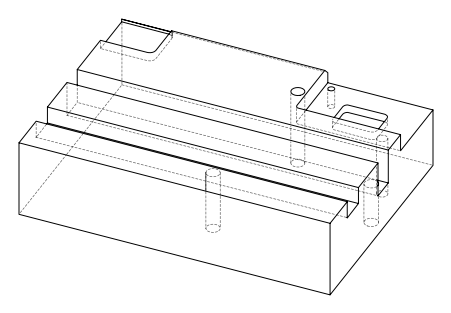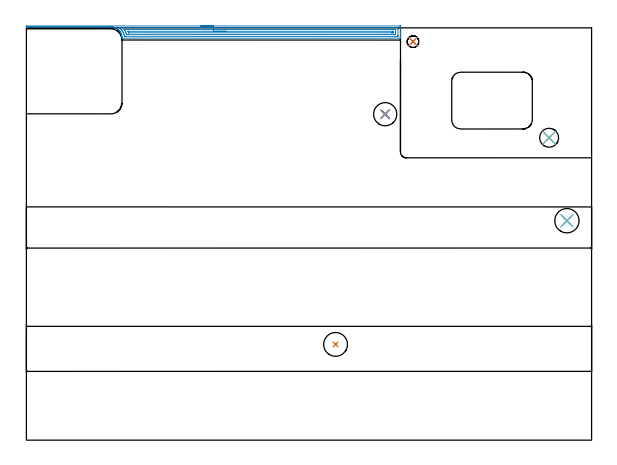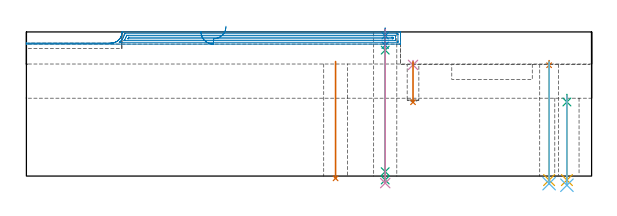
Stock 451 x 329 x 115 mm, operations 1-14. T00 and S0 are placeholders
(PLAN: 19 operations, 13 tool changes, 129.9 min)
(1 SPOT_DRILL | STEP1HOLE | NXT0321_9005460120000 | 0.04 min | 2835 mm3)
(2 SPOT_DRILL_1 | STEP1HOLE_2 | NXT0321_9005460120000 | 0.05 min | 183 mm3)
(3 SPOT_DRILL_2 | STEP1HOLE_3 | NXT0321_9005460120000 | 0.06 min | 6140 mm3)
(4 SPOT_DRILL_3 | STEP1POCKET | NXT0321_9005460120000 | 0.03 min | 2807 mm3)
(5 DRILL_THROUGH_HOLE_INTO_CENTER | STEP1HOLE | NXT0301_065 | 0.38 min | 6173 mm3)
(6 DRILL_TO_ENLARGE_THROUGH_HOLE | STEP1HOLE | UGT0301_281 | 0.4 min | 11530 mm3)
(7 INDEXABLE_INSERT_DRILL_THROUGH_HOLE_FROM_SOLID | STEP1HOLE_1 | NXT0302_009 | 0.38 min | 32549 mm3)
(8 DRILL_BLIND_HOLE_INTO_CENTER | STEP1HOLE_2 | NXT0301_042 | 0.05 min | 300 mm3)
(9 GUN_DRILL_THROUGH_HOLE | STEP1HOLE_2 | UGT0307_003 | 0.56 min | 4004 mm3)
(10 SPADE_DRILL_TO_ENLARGE_THROUGH_HOLE | STEP1HOLE_2 | UGT0306_009 | 0.49 min | 26372 mm3)
(11 DRILL_THROUGH_HOLE_INTO_CENTER_1 | STEP1HOLE_3 | NXT0301_065 | 0.28 min | 4147 mm3)
(12 DRILL_TO_ENLARGE_THROUGH_HOLE_1 | STEP1HOLE_3 | UGT0301_261 | 0.3 min | 23645 mm3)
(13 DRILL_BLIND_HOLE_INTO_CENTER_1 | STEP1POCKET | NXT0301_064 | 0.14 min | 2007 mm3)
(14 AREA_MILL | FG_CHAMFER_SURFACE | UGT0205_001 | 7.95 min | 14315 mm3)
(15 MILL_CORNER_NOTCH_RECTANGULAR | CORNER_NOTCH_RECTANGULAR | NXT0201_009 | Follow Part, ap 2, ae 75% | 88.05 min | 401724 mm3)
(16 MILL_RECTANGULAR_POCKET | POCKET_RECTANGULAR_STRAIGHT | UGT0201_132 | Follow Part, ap 3.5, ae 75% | 2.44 min | 34446 mm3)
(17 MILL_SLOT | SLOT_PARTIAL_RECTANGULAR | UGT0201_132 | Follow Part, ap 3.5, ae 75% | 5.28 min | 64924 mm3)
(18 MILL_RECTANGULAR_SLOT | SLOT_RECTANGULAR | UGT0201_004 | Follow Part, ap 8, ae 75% | 8.37 min | 407301 mm3)
(19 MILL_RECTANGULAR_SLOT_1 | SLOT_RECTANGULAR_1 | UGT0201_004 | Follow Part, ap 8, ae 75% | 14.68 min | 766934 mm3)
(TOOL NXT0321_9005460120000 | NC Spot Drill, 142deg, 12mm, Carbide, Uncoated | D12 PA142 FL30 Z2)
(TOOL NXT0301_065 | Carbide Drill 9.4mm [860.1-0940-075A1-MM 2214] | D9.4 PA140 FL98 Z2)
(TOOL UGT0301_281 | Twist Drill 15.1 mm | D15.1 PA118 FL120 Z2)
(TOOL NXT0302_009 | Index. Insert Drill 19mm [880-D1900L25-05] | D19 PA176 FL95 Z2)
(TOOL NXT0301_042 | Carbide Drill 7.1mm [860.1-0710-057A1-MM 2214] | D7.1 PA140 FL85 Z2)
(TOOL UGT0307_003 | Gun Drill 7 mm | D7 PA130 FL24 Z1)
(TOOL UGT0306_009 | Spade Drill 18.5mm | D18.5 PA132 FL10 Z2)
(TOOL UGT0301_261 | Twist Drill 19.4 mm | D19.4 PA118 FL140 Z2)
(TOOL NXT0301_064 | Carbide Drill 9.3mm [860.1-0930-028A1-MM 2214] | D9.3 PA140 FL47 Z2)
(TOOL UGT0205_001 | Chamfer Mill 20 x 3 x 45 deg. | D20 FL50 Z2)
(TOOL NXT0201_009 | ENDMILL 8mm [2P460-0800-NA 1630] | D8 FL26 Z6)
(TOOL UGT0201_132 | Carbide End Mill 14.0 | D14 FL30 Z4)
(TOOL UGT0201_004 | End Mill 32 mm | D32 FL53 Z6)
(OP 1 SPOT_DRILL)
G17 G21 G94 G90
T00 M6
G54
G17 G0 G90 X417.1 Y241.3 S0 M3
G43 Z125. H0
G94 G81 G98 Z88.45 F250. R92.1
G80
M5
M2
(OP 2 SPOT_DRILL_1)
G17 G21 G94 G90
T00 M6
G54
G17 G0 G90 X286.3 Y260.1 S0 M3
G43 Z125. H0
G94 G81 G98 Z112. F250. R118.
G80
M5
M2
(OP 3 SPOT_DRILL_2)
G17 G21 G94 G90
T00 M6
G54
G17 G0 G90 X431.3 Y175.1 S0 M3
G43 Z125. H0
G94 G81 G98 Z59.1 F250. R65.1
G80
M5
M2
(OP 4 SPOT_DRILL_3)
G17 G21 G94 G90
T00 M6
G54
G17 G0 G90 X308.5 Y318. S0 M3
G43 Z125. H0
G94 G81 G98 Z88.7 F250. R92.1
G80
M5
M2
(OP 5 DRILL_THROUGH_HOLE_INTO_CENTER)
G17 G21 G94 G90
T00 M6
G54
G17 G0 G90 X417.1 Y241.3 S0 M3
G43 Z125. H1
G94 G73 G98 Z-3.211 F250. Q9.231 R91.1
G80
M5
M2
(OP 6 DRILL_TO_ENLARGE_THROUGH_HOLE)
G17 G21 G94 G90
T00 M6
G54
G17 G0 G90 X417.1 Y241.3 S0 M3
G43 Z125. H0
G94 G73 G98 Z-6.036 F250. Q13.591 R91.1
G80
M5
M2
(OP 7 INDEXABLE_INSERT_DRILL_THROUGH_HOLE_FROM_SOLID)
G17 G21 G94 G90
T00 M6
G54
G17 G0 G90 X246.7 Y76.4 S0 M3
G43 Z125. H1
G94 G81 G98 Z-1.832 F250. R91.4
G80
M5
M2
(OP 8 DRILL_BLIND_HOLE_INTO_CENTER)
G17 G21 G94 G90
T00 M6
G54
G17 G0 G90 X286.3 Y260.1 S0 M3
G43 Z125. H1
G94 G81 G98 Z104.35 F250. R117.
G80
M5
M2
(OP 9 GUN_DRILL_THROUGH_HOLE)
G17 G21 G94 G90
T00 M6
G54
G17 G0 G90 X286.3 Y260.1 M8
G43 Z125. H0
Z115.336
S716 M3
G94 G1 Z100.492 F125. M26
G4 X.084
Z3.5 F250.
G4 X.084
Z-3.132 F125.
G4 X.084
M5
M9
G0 Z115.336
Z125.
M2
(OP 10 SPADE_DRILL_TO_ENLARGE_THROUGH_HOLE)
G17 G21 G94 G90
T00 M6
G54
G17 G0 G90 X286.3 Y260.1 S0 M3
G43 Z125. H0
G94 G73 G98 Z-5.618 F250. Q17.231 R117.
G80
M5
M2
(OP 11 DRILL_THROUGH_HOLE_INTO_CENTER_1)
G17 G21 G94 G90
T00 M6
G54
G17 G0 G90 X431.3 Y175.1 S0 M3
G43 Z125. H1
G94 G73 G98 Z-3.211 F250. Q9.33 R64.1
G80
M5
M2
(OP 12 DRILL_TO_ENLARGE_THROUGH_HOLE_1)
G17 G21 G94 G90
T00 M6
G54
G17 G0 G90 X431.3 Y175.1 S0 M3
G43 Z125. H0
G94 G73 G98 Z-7.328 F250. Q17.357 R64.1
G80
M5
M2
(OP 13 DRILL_BLIND_HOLE_INTO_CENTER_1)
G17 G21 G94 G90
T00 M6
G54
G17 G0 G90 X308.5 Y318. S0 M3
G43 Z125. H1
G94 G81 G98 Z58.9 F250. R91.1
G80
M5
M2
(OP 14 AREA_MILL)
G17 G21 G94 G90
T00 M6
G54
G17 G0 G90 X139.25 Y330.5 S1061 M3
G43 Z125. H0
Z115.3
G94 G1 X139.288 Z114.428 F250.
X139.402 Z113.564
X139.591 Z112.712
X139.853 Z111.88
X140.187 Z111.074
X140.59 Z110.3
X141.058 Z109.564
X141.59 Z108.872
X142.179 Z108.229
X142.822 Z107.64
X143.514 Z107.108
X144.25 Z106.64
X145.024 Z106.237
X145.83 Z105.903
X146.662 Z105.641
X147.513 Z105.452
X148.378 Z105.338
X149.25 Z105.3
X297.888
X298.335 Y330.495 Z105.303
X298.49 Y330.492 Z105.306
X298.5 Y330.332 Z105.465
Y323.888 Z111.906
Y323.333 Z112.463
Y323.007 Z112.789
Y322.452 Z113.344
Y322.126 Z113.669
Y321.473 Z114.326
Y321.13 Z114.67
X298.495 Y320.802 Z114.989
X298.494 Y320.801
X298.337 Y320.8 Z115.
X298.334
X76.447 Y320.801 Z114.999
X76.399 Z114.998
X76.31 Y320.82 Z114.976
X76.296 Y320.984 Z114.813
X76.287 Y321.321 Z114.476
X76.278 Y321.436 Z114.361
X76.271 Y321.521 Z114.275
X76.159 Y322.399 Z113.401
X76.077 Y322.838 Z112.962
X76. Y323.142 Z112.658
X75.967 Y323.274 Z112.525
X75.913 Y323.448 Z112.35
X75.831 Y323.714 Z112.085
X75.675 Y324.15 Z111.65
X75.645 Y324.225 Z111.574
X75.554 Y324.427 Z111.373
X75.463 Y324.627 Z111.171
X75.392 Y324.769 Z111.027
X75.264 Y325.025 Z110.773
X75.018 Y325.458 Z110.341
X74.753 Y325.883 Z109.917
X74.661 Y326.003 Z109.796
X74.593 Y326.091 Z109.706
X74.508 Y326.204 Z109.595
X74.401 Y326.345 Z109.454
X74.043 Y326.777 Z109.022
X73.861 Y326.975 Z108.822
X73.506 Y327.32 Z108.478
X73.322 Y327.486 Z108.311
X73.138 Y327.652 Z108.146
X72.968 Y327.79 Z108.01
X72.883 Y327.853 Z107.947
X72.528 Y328.111 Z107.688
X72.076 Y328.412 Z107.387
X71.881 Y328.529 Z107.271
X71.7 Y328.625 Z107.175
X71.536 Y328.712 Z107.086
X71.406 Y328.776 Z107.023
X71.184 Y328.884 Z106.913
X70.74 Y329.072 Z106.724
X70.643 Y329.107 Z106.687
X70.471 Y329.174 Z106.625
X70.352 Y329.218 Z106.581
X70.292 Y329.24 Z106.557
X70.196 Y329.268 Z106.525
X70.023 Y329.325 Z106.472
X69.836 Y329.38 Z106.419
X69.752 Y329.404 Z106.395
X69.384 Y329.488 Z106.31
X69.303 Y329.502 Z106.293
X68.954 Y329.57 Z106.227
X68.805 Y329.591 Z106.206
X68.508 Y329.632 Z106.162
X68.411 Y329.639 Z106.152
X68.062 Y329.673 Z106.122
X68.004 Y329.675 Z106.12
X67.973 Y329.677 Z106.119
X67.765 Y329.682 Z106.106
X67.615 Y329.691 Z106.104
X67.232 Y329.695 Z106.1
X66.723 Y329.699
X0.103 Y329.7
X0.043 Y329.704 Z106.09
X0.004 Y329.738 Z106.054
X-0.053 Y329.801 Z105.988
X-0.056 Y329.826 Z105.962
X-0.048 Y329.94 Z105.857
X-0.01 Y330.28 Z105.519
X-0.001 Y330.467 Z105.332
X0.002 Y330.492 Z105.307
X0.103 Y330.5 Z105.3
X149.25
Y329.086 Z106.714
X296.102 Y329.085 Z106.715
X296.193 Y329.084 Z106.716
X296.466 Y329.079 Z106.721
X296.49 Y328.99 Z106.81
X296.497 Y328.785 Z107.015
X296.499 Y328.293 Z107.507
X296.5 Y327.901 Z107.899
X296.499 Y323.007 Z112.793
X296.497 Y322.617 Z113.183
X296.49 Y322.229 Z113.571
X296.102 Y322.218 Z113.582
X296.011 Y322.216 Z113.584
X295.209 Y322.214 Z113.586
X295.12
X79.035 Y322.215 Z113.585
X78.233 Y322.222 Z113.578
X78.057 Y323.007 Z112.793
X78.005 Y323.232 Z112.568
X77.814 Y323.888 Z111.912
X77.605 Y324.507 Z111.293
X77.492 Y324.769 Z111.031
X77.34 Y325.109 Z110.691
X77.054 Y325.65 Z110.15
X76.672 Y326.309 Z109.491
X76.521 Y326.531 Z109.269
X76.447 Y326.636 Z109.164
X75.824 Y327.412 Z108.388
X75.554 Y327.717 Z108.083
X74.959 Y328.293 Z107.507
X74.805 Y328.435 Z107.365
X74.661 Y328.56 Z107.24
X74.018 Y329.079 Z106.721
X75.464 Y329.086 Z106.714
X149.25
Y327.672 Z108.128
X294.316 Y327.671 Z108.129
X294.404 Y327.67 Z108.13
X294.473 Y327.667 Z108.133
X294.487 Y327.665 Z108.135
X294.491 Y327.644 Z108.156
X294.495 Y327.593 Z108.207
X294.499 Y327.412 Z108.388
Y323.888 Z111.912
X294.498 Y323.709 Z112.091
X294.492 Y323.648 Z112.152
X294.488 Y323.634 Z112.166
X294.479 Y323.633 Z112.167
X294.448 Y323.63 Z112.17
X294.316 Y323.629 Z112.171
X80.911 Y323.63 Z112.17
X80.277 Y323.633 Z112.167
X80.018 Y323.636 Z112.164
X79.942 Y323.644 Z112.156
X79.902 Y323.769 Z112.031
X79.865 Y323.888 Z111.912
X79.799 Y324.104 Z111.696
X79.568 Y324.769 Z111.031
X79.254 Y325.523 Z110.277
X79.191 Y325.65 Z110.15
X79.125 Y325.779 Z110.021
X78.7 Y326.531 Z109.269
X78.525 Y326.826 Z108.974
X78.233 Y327.271 Z108.529
X78.128 Y327.412 Z108.388
X78.065 Y327.497 Z108.303
X77.99 Y327.601 Z108.199
X77.947 Y327.666 Z108.134
X77.974 Y327.667 Z108.133
X78.233 Y327.669 Z108.131
X78.863 Y327.671 Z108.129
X79.125 Y327.672 Z108.128
X149.25
Y326.257 Z109.543
X291.916
X292.373 Y326.253 Z109.547
X292.478 Y326.251 Z109.549
X292.49 Y326.248 Z109.552
X292.493 Y326.228 Z109.572
X292.497 Y326.179 Z109.621
X292.499 Y326.079 Z109.721
X292.5 Y325.68 Z110.12
X292.498 Y325.225 Z110.575
X292.495 Y325.118 Z110.682
X292.49 Y325.066 Z110.734
X292.486 Y325.049 Z110.751
X292.458 Y325.048 Z110.752
X292.251 Y325.045 Z110.755
X291.638 Y325.043 Z110.757
X291.36
X81.804 Y325.044 Z110.756
X81.599 Y325.045 Z110.755
X81.565 Y325.047 Z110.753
X81.552 Y325.05 Z110.75
X81.542 Y325.067 Z110.733
X81.502 Y325.154 Z110.646
X81.035 Y326.228 Z109.572
X81.028 Y326.251 Z109.549
X81.048 Y326.253 Z109.547
X81.101 Y326.255 Z109.545
X81.189 Y326.257 Z109.543
X149.25
X150.122 Z109.581
X150.986 Z109.695
X151.838 Z109.883
X152.67 Z110.146
X153.476 Z110.48
X154.25 Z110.882
X154.986 Z111.351
X155.678 Z111.882
X156.321 Z112.472
X156.91 Z113.115
X157.441 Z113.807
X157.91 Z114.543
X158.313 Z115.316
X158.647 Z116.122
X158.909 Z116.954
X159.098 Z117.806
X159.212 Z118.671
X159.25 Z119.543
G0 Z125.
M5
M2
